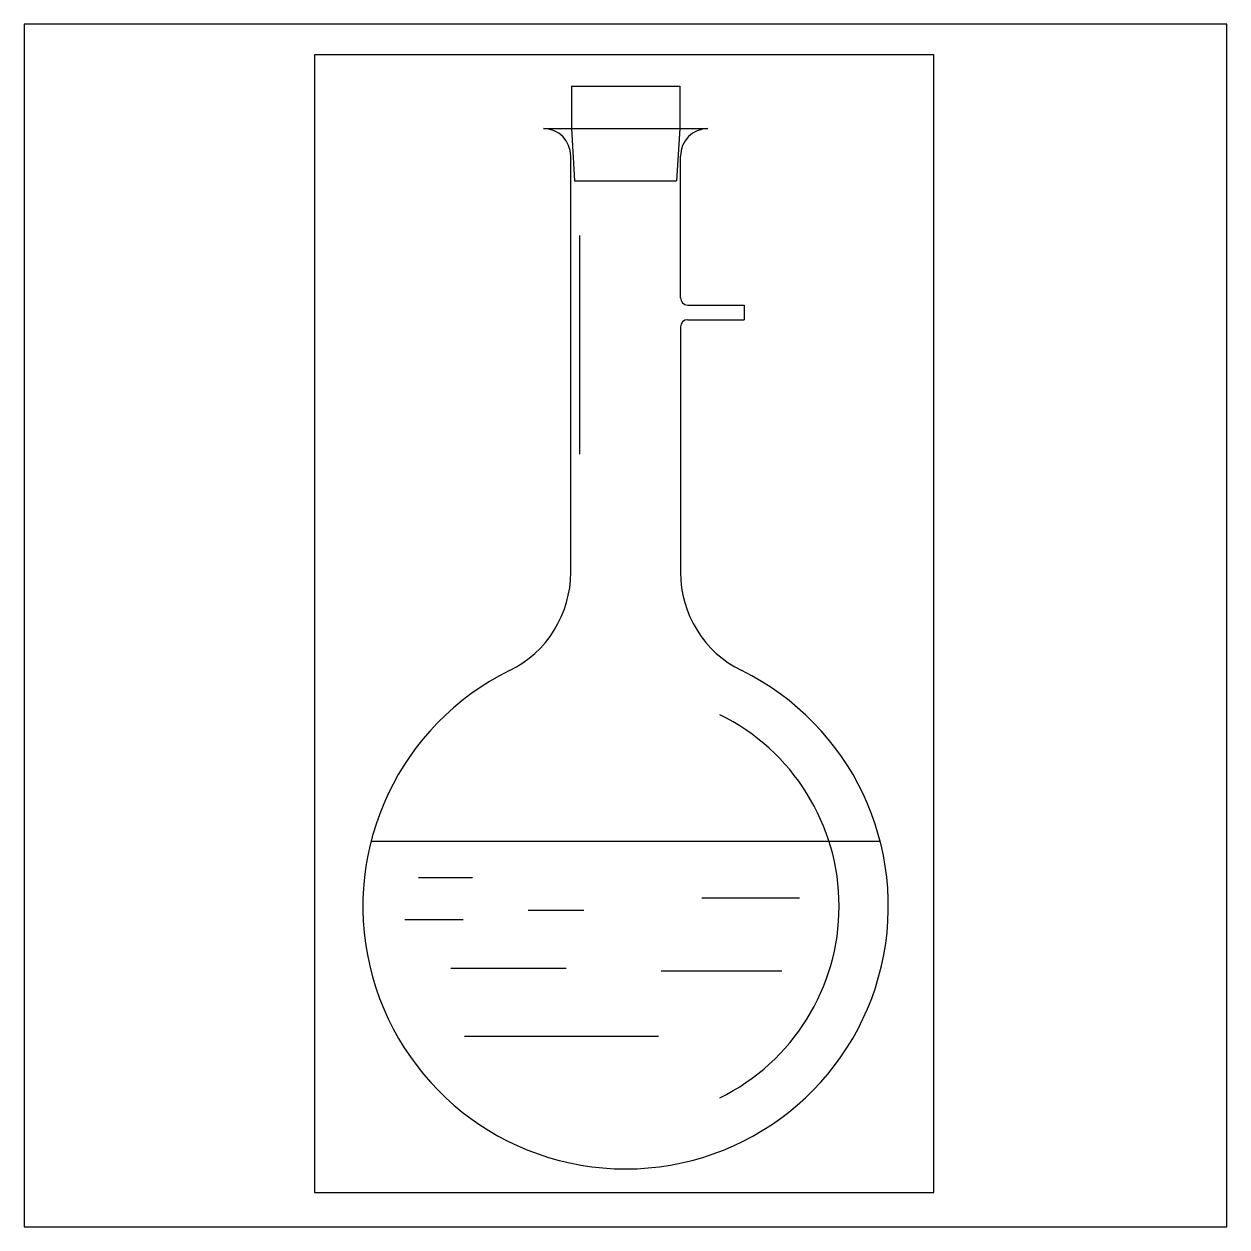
# Model space of a CAD drawing. Header units: millimetres. Extents: x 0 to 1000, y 0 to 1000.
import ezdxf

# ---------------------------------------------------------------- set-up
doc = ezdxf.new("R2010")
doc.units = ezdxf.units.MM
doc.layers.get('0').update_dxf_attribs({"color": 2})
doc.layers.add('1', color=1, linetype='Continuous')
doc.layers.add('3', color=7, linetype='Continuous')

msp = doc.modelspace()

# ---------------------------------------------------------------- linework, layer by layer
at = {"color": 2}
msp.add_lwpolyline([(0, 0), (1000, 0), (1000, 1000), (0, 1000)], close=True, dxfattribs=at)
at = {"layer": '1', "color": 1}
for p, q in [((241.4, 974.4), (241.4, 28.6)), ((756.2, 974.4), (241.4, 974.4)), ((756.2, 28.6), (756.2, 974.4)), ((241.4, 28.6), (756.2, 28.6))]:
    msp.add_line(p, q, dxfattribs=at)
at = {"layer": '3'}
for p, q in [((455, 948.5), (455, 913.1)), ((455, 948.5), (545.1, 948.5)), ((545.1, 948.5), (545.1, 913.1)), ((431.7, 913.1), (568.5, 913.1)), ((455, 913.1), (457.6, 869.6)), ((545.1, 913.1), (542.5, 869.6)), ((454.5, 544.3), (454.5, 890.3)), ((545.7, 772.4), (545.7, 890.3)), ((457.6, 869.6), (542.5, 869.6)), ((461.7, 824.1), (461.7, 642.5)), ((551.7, 766.4), (598.6, 766.4)), ((598.6, 766.4), (598.6, 754.2)), ((551.7, 754.2), (598.6, 754.2)), ((545.7, 748.2), (545.7, 544.3)), ((288.5, 320.6), (711.7, 320.6)), ((327.8, 290.5), (372.9, 290.5)), ((563.4, 273.6), (644.6, 273.6)), ((419.1, 263.4), (465.3, 263.4)), ((316.5, 255.6), (365, 255.6)), ((354.8, 215), (450.7, 215)), ((529.6, 212.8), (629.9, 212.8)), ((366.1, 158.7), (527.3, 158.7))]:
    msp.add_line(p, q, dxfattribs=at)
for centre, radius, start, end in [((431.7, 890.3), 22.8, 0, 90), ((568.5, 890.3), 22.8, 90, 180), ((551.7, 772.4), 6, 180, 270), ((551.7, 748.2), 6, 90, 180), ((363.3, 544.3), 91.2, 296.2208, 0), ((636.9, 544.3), 91.2, 180, 243.7792), ((500.1, 266.6), 218.4, 116.2208, 63.7792), ((500.1, 266.6), 177.5, 296.1993, 63.8007)]:
    msp.add_arc(centre, radius, start, end, dxfattribs=at)

doc.saveas('drawing.dxf')
